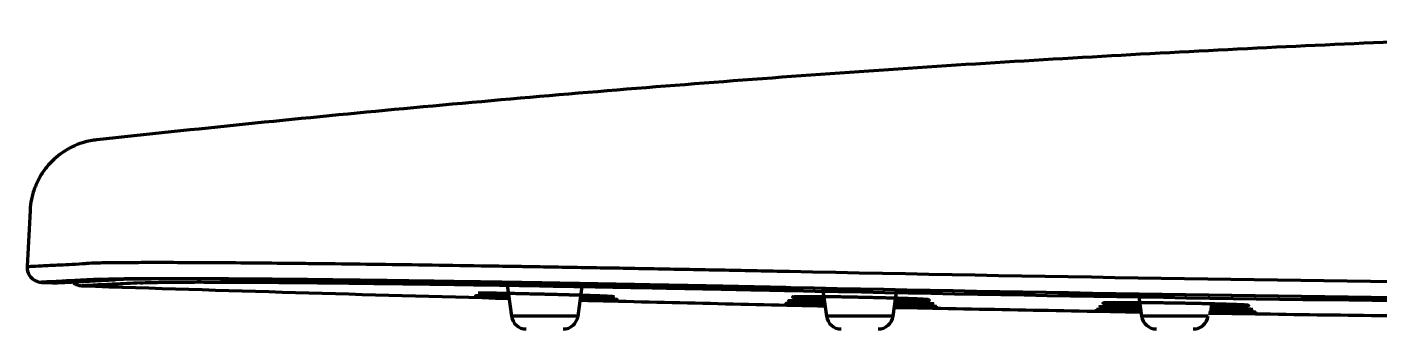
# Model space of a CAD drawing. Extents: x 1919 to 2339, y -1533 to -939.
# Drawn here: x 2068.18 to 2086.21, y -1192.62 to -1188.59 of the extents above; entities that cross this region are included whole.
import ezdxf

# ---------------------------------------------------------------- set-up
doc = ezdxf.new("R2010")
doc.units = 0
doc.header["$LTSCALE"] = 7
doc.header["$MEASUREMENT"] = 0
doc.linetypes.add('CENTER', pattern=[2, 1.25, -0.25, 0.25, -0.25])
doc.layers.add('1', color=1, linetype='CENTER')

msp = doc.modelspace()

# ---------------------------------------------------------------- linework, layer by layer
at = {"layer": '1', "color": 7, "linetype": 'Continuous', "lineweight": 70}
for p, q in [((2068.22, -1191.036), (2068.181, -1191.784)), ((2074.574, -1191.997), (2074.637, -1192.445)), ((2075.525, -1192.445), (2075.586, -1192.014)), ((2076.011, -1192.19), (2076.012, -1192.189)), ((2078.785, -1192.075), (2078.837, -1192.445)), ((2079.725, -1192.445), (2079.774, -1192.093)), ((2082.996, -1192.152), (2083.037, -1192.445)), ((2080.212, -1192.23), (2080.212, -1192.229)), ((2080.303, -1192.32), (2080.303, -1192.32)), ((2075.525, -1192.445), (2074.637, -1192.445)), ((2079.725, -1192.445), (2078.837, -1192.445)), ((2083.925, -1192.445), (2083.037, -1192.445))]:
    msp.add_line(p, q, dxfattribs=at)
for centre, radius, start, end in [((2068.381, -1191.795), 0.2, 177.029, 272.9381), ((2098.181, -291.607), 900.882, 268.103977, 268.116578), ((2068.921, -1191.842), 0.2, 227.9672, 272.938), ((2098.181, -291.636), 900.882, 268.138428, 268.500375), ((2098.181, -291.636), 900.882, 268.560877, 268.768447), ((2098.181, -291.636), 900.882, 268.827207, 269.036311), ((2098.181, -291.636), 900.882, 269.093666, 269.303993), ((2074.835, -1192.418), 0.2, 187.9696, 270), ((2075.327, -1192.418), 0.2, 270, 352.0304), ((2079.035, -1192.418), 0.2, 187.9696, 270), ((2079.527, -1192.418), 0.2, 270, 352.0304), ((2083.235, -1192.418), 0.2, 187.9696, 270), ((2083.727, -1192.418), 0.2, 270, 352.0304)]:
    msp.add_arc(centre, radius, start, end, dxfattribs=at)
msp.add_ellipse((2078.382, -1191.905), major_axis=(0.004, 0.2), ratio=0.053095, start_param=2.55224, end_param=3.120746, dxfattribs=at)
for points, knots in [([(2093.634, -1188.59), (2092.298, -1188.608), (2089.58, -1188.666), (2085.482, -1188.819), (2081.342, -1189.04), (2077.206, -1189.328), (2073.128, -1189.676), (2070.431, -1189.951), (2069.11, -1190.096)], [0, 0, 0, 0, 0.163136, 0.331794, 0.500468, 0.669159, 0.837869, 1, 1, 1, 1]), ([(2069.11, -1190.095), (2069.082, -1190.098), (2069.019, -1190.107), (2068.907, -1190.135), (2068.78, -1190.186), (2068.651, -1190.261), (2068.536, -1190.353), (2068.434, -1190.462), (2068.347, -1190.59), (2068.28, -1190.734), (2068.236, -1190.884), (2068.223, -1190.986), (2068.221, -1191.036)], [0, 0, 0, 0, 0.060535, 0.13679, 0.24372, 0.352326, 0.451362, 0.558047, 0.668265, 0.780562, 0.894025, 1, 1, 1, 1]), ([(2068.181, -1191.784), (2068.181, -1191.784), (2068.214, -1191.783), (2068.362, -1191.775), (2068.608, -1191.763), (2068.837, -1191.751), (2068.969, -1191.744)], [0, 0, 0, 0, 0.249743, 0.499829, 0.749914, 1, 1, 1, 1]), ([(2078.343, -1191.853), (2078.054, -1191.847), (2077.768, -1191.841), (2077.202, -1191.83), (2076.922, -1191.825), (2076.367, -1191.814), (2076.092, -1191.809), (2075.549, -1191.8), (2075.28, -1191.795), (2074.981, -1191.79), (2074.931, -1191.789), (2074.881, -1191.788), (2074.848, -1191.788), (2074.831, -1191.788), (2074.749, -1191.786), (2074.683, -1191.785), (2074.487, -1191.782), (2074.359, -1191.78), (2073.978, -1191.774), (2073.731, -1191.77), (2073.25, -1191.763), (2073.016, -1191.76), (2072.562, -1191.754), (2072.342, -1191.751), (2072.102, -1191.749), (2072.075, -1191.748), (2072.035, -1191.748), (2072.022, -1191.748), (2071.996, -1191.748), (2071.93, -1191.747), (2071.866, -1191.746), (2071.713, -1191.744), (2071.613, -1191.743), (2071.322, -1191.741), (2071.137, -1191.739), (2070.788, -1191.736), (2070.623, -1191.735), (2070.312, -1191.734), (2070.167, -1191.733), (2070.014, -1191.733), (2069.998, -1191.733), (2069.964, -1191.733), (2069.915, -1191.733), (2069.868, -1191.733), (2069.775, -1191.733), (2069.716, -1191.733), (2069.548, -1191.734), (2069.348, -1191.735), (2069.194, -1191.737), (2069.064, -1191.74), (2069.01, -1191.742), (2068.969, -1191.744)], [0, 0, 0, 0, 0.0625, 0.0625, 0.125, 0.125, 0.1875, 0.1875, 0.25, 0.25, 0.257812, 0.261719, 0.261719, 0.265625, 0.265625, 0.28125, 0.28125, 0.3125, 0.3125, 0.375, 0.375, 0.4375, 0.4375, 0.5, 0.5, 0.507812, 0.507812, 0.511719, 0.511719, 0.515625, 0.53125, 0.53125, 0.5625, 0.5625, 0.625, 0.625, 0.6875, 0.6875, 0.75, 0.75, 0.757812, 0.757812, 0.765625, 0.78125, 0.78125, 0.8125, 0.8125, 0.875, 0.9375, 0.9375, 1, 1, 1, 1]), ([(2118.018, -1191.853), (2117.192, -1191.87), (2116.366, -1191.886), (2114.714, -1191.916), (2112.235, -1191.958), (2109.756, -1191.991), (2104.796, -1192.042), (2101.489, -1192.06), (2094.871, -1192.06), (2088.256, -1192.025), (2081.647, -1191.922), (2078.343, -1191.853)], [0, 0, 0, 0, 0.0625, 0.0625, 0.125, 0.25, 0.25, 0.5, 0.5, 0.75, 1, 1, 1, 1]), ([(2069.16, -1191.955), (2069.029, -1191.961), (2068.8, -1191.973), (2068.554, -1191.986), (2068.407, -1191.993), (2068.374, -1191.995), (2068.374, -1191.995)], [0, 0, 0, 0, 0.250068, 0.500137, 0.750205, 1, 1, 1, 1]), ([(2068.572, -1192.001), (2068.572, -1192.001), (2068.605, -1192), (2068.752, -1191.992), (2068.997, -1191.98), (2069.225, -1191.968), (2069.356, -1191.961)], [0, 0, 0, 0, 0.249872, 0.499915, 0.749957, 1, 1, 1, 1]), ([(2069.694, -1192.002), (2069.563, -1192.009), (2069.449, -1192.015), (2069.254, -1192.025), (2069.092, -1192.033), (2068.946, -1192.041), (2068.914, -1192.042), (2068.914, -1192.042), (2068.914, -1192.042)], [0, 0, 0, 0, 0.249961, 0.249961, 0.499922, 0.749883, 0.999844, 1, 1, 1, 1]), ([(2069.16, -1191.955), (2069.2, -1191.952), (2069.253, -1191.951), (2069.381, -1191.948), (2069.532, -1191.945), (2069.728, -1191.944), (2069.893, -1191.943), (2069.95, -1191.943), (2070.041, -1191.943), (2070.088, -1191.943), (2070.136, -1191.943), (2070.169, -1191.943), (2070.185, -1191.943), (2070.334, -1191.943), (2070.477, -1191.944), (2070.781, -1191.946), (2070.943, -1191.947), (2071.286, -1191.949), (2071.466, -1191.951), (2071.752, -1191.954), (2071.85, -1191.955), (2072, -1191.956), (2072.063, -1191.957), (2072.127, -1191.958), (2072.153, -1191.958), (2072.166, -1191.958), (2072.205, -1191.959), (2072.231, -1191.959), (2072.466, -1191.962), (2072.682, -1191.965), (2073.127, -1191.971), (2073.356, -1191.974), (2073.828, -1191.981), (2074.07, -1191.984), (2074.444, -1191.99), (2074.57, -1191.992), (2074.761, -1191.996), (2074.826, -1191.997), (2074.907, -1191.998), (2074.923, -1191.998), (2074.955, -1191.999), (2075.004, -1192), (2075.053, -1192), (2075.346, -1192.005), (2075.61, -1192.01), (2076.143, -1192.02), (2076.412, -1192.025), (2076.956, -1192.035), (2077.231, -1192.04), (2077.786, -1192.051), (2078.066, -1192.057), (2078.349, -1192.063)], [0, 0, 0, 0, 0.0625, 0.0625, 0.125, 0.1875, 0.1875, 0.21875, 0.21875, 0.234375, 0.242187, 0.242187, 0.25, 0.25, 0.3125, 0.3125, 0.375, 0.375, 0.4375, 0.4375, 0.46875, 0.46875, 0.484375, 0.488281, 0.488281, 0.492187, 0.492187, 0.5, 0.5, 0.5625, 0.5625, 0.625, 0.625, 0.6875, 0.6875, 0.71875, 0.71875, 0.734375, 0.734375, 0.738281, 0.738281, 0.742187, 0.75, 0.75, 0.8125, 0.8125, 0.875, 0.875, 0.9375, 0.9375, 1, 1, 1, 1]), ([(2078.362, -1192.068), (2078.084, -1192.062), (2077.809, -1192.056), (2077.265, -1192.045), (2076.725, -1192.035), (2076.196, -1192.025), (2075.804, -1192.018), (2075.673, -1192.016), (2075.479, -1192.012), (2075.382, -1192.01), (2075.285, -1192.009), (2075.221, -1192.008), (2075.189, -1192.007), (2074.901, -1192.002), (2074.651, -1191.998), (2074.164, -1191.99), (2073.927, -1191.987), (2073.465, -1191.98), (2073.24, -1191.977), (2072.913, -1191.972), (2072.805, -1191.971), (2072.646, -1191.969), (2072.58, -1191.968), (2072.515, -1191.967), (2072.489, -1191.967), (2072.476, -1191.967), (2072.437, -1191.966), (2072.412, -1191.966), (2072.181, -1191.963), (2071.986, -1191.961), (2071.614, -1191.958), (2071.437, -1191.956), (2071.101, -1191.953), (2070.942, -1191.952), (2070.718, -1191.951), (2070.646, -1191.951), (2070.541, -1191.95), (2070.507, -1191.95), (2070.464, -1191.95), (2070.456, -1191.95), (2070.439, -1191.95), (2070.414, -1191.95), (2070.39, -1191.95), (2070.244, -1191.95), (2070.126, -1191.95), (2069.912, -1191.951), (2069.816, -1191.951), (2069.646, -1191.953), (2069.572, -1191.954), (2069.447, -1191.957), (2069.396, -1191.959), (2069.356, -1191.961)], [0, 0, 0, 0, 0.0625, 0.0625, 0.125, 0.1875, 0.1875, 0.21875, 0.21875, 0.234375, 0.242188, 0.242188, 0.25, 0.25, 0.3125, 0.3125, 0.375, 0.375, 0.4375, 0.4375, 0.46875, 0.46875, 0.484375, 0.488281, 0.488281, 0.492188, 0.492188, 0.5, 0.5, 0.5625, 0.5625, 0.625, 0.625, 0.6875, 0.6875, 0.71875, 0.71875, 0.734375, 0.734375, 0.738281, 0.738281, 0.742187, 0.75, 0.75, 0.8125, 0.8125, 0.875, 0.875, 0.9375, 0.9375, 1, 1, 1, 1]), ([(2069.694, -1192.002), (2069.733, -1192), (2069.782, -1191.999), (2069.903, -1191.996), (2069.974, -1191.995), (2070.138, -1191.993), (2070.23, -1191.992), (2070.437, -1191.991), (2070.55, -1191.991), (2070.691, -1191.992), (2070.715, -1191.992), (2070.739, -1191.992), (2070.755, -1191.992), (2070.763, -1191.992), (2070.804, -1191.992), (2070.837, -1191.992), (2070.938, -1191.992), (2071.008, -1191.993), (2071.224, -1191.994), (2071.377, -1191.995), (2071.701, -1191.997), (2071.871, -1191.999), (2072.23, -1192.002), (2072.418, -1192.004), (2072.64, -1192.007), (2072.665, -1192.007), (2072.703, -1192.008), (2072.715, -1192.008), (2072.74, -1192.008), (2072.803, -1192.009), (2072.867, -1192.01), (2073.02, -1192.012), (2073.124, -1192.013), (2073.44, -1192.017), (2073.656, -1192.02), (2074.102, -1192.027), (2074.33, -1192.03), (2074.8, -1192.038), (2075.04, -1192.042), (2075.318, -1192.047), (2075.349, -1192.047), (2075.411, -1192.048), (2075.504, -1192.05), (2075.598, -1192.051), (2075.785, -1192.055), (2075.911, -1192.057), (2076.29, -1192.064), (2076.8, -1192.073), (2077.32, -1192.083), (2077.845, -1192.094), (2078.11, -1192.099), (2078.377, -1192.105)], [0, 0, 0, 0, 0.0625, 0.0625, 0.125, 0.125, 0.1875, 0.1875, 0.25, 0.25, 0.257812, 0.261719, 0.261719, 0.265625, 0.265625, 0.28125, 0.28125, 0.3125, 0.3125, 0.375, 0.375, 0.4375, 0.4375, 0.5, 0.5, 0.507812, 0.507812, 0.511719, 0.511719, 0.515625, 0.53125, 0.53125, 0.5625, 0.5625, 0.625, 0.625, 0.6875, 0.6875, 0.75, 0.75, 0.757812, 0.757812, 0.765625, 0.78125, 0.78125, 0.8125, 0.8125, 0.875, 0.9375, 0.9375, 1, 1, 1, 1]), ([(2074.165, -1192.195), (2074.157, -1192.195), (2074.152, -1192.195), (2074.144, -1192.195), (2074.14, -1192.195), (2074.14, -1192.195), (2074.14, -1192.195)], [0, 0, 0, 0, 0.409506, 0.409506, 0.819012, 1, 1, 1, 1]), ([(2074.16, -1192.177), (2074.159, -1192.177), (2074.159, -1192.177), (2074.158, -1192.177), (2074.157, -1192.177), (2074.157, -1192.177), (2074.157, -1192.178), (2074.158, -1192.178)], [0, 0, 0, 0, 0.217549, 0.217549, 0.705345, 0.705345, 1, 1, 1, 1]), ([(2074.158, -1192.178), (2074.158, -1192.178), (2074.162, -1192.178), (2074.169, -1192.179), (2074.178, -1192.179), (2074.182, -1192.179), (2074.187, -1192.18), (2074.189, -1192.18), (2074.193, -1192.18), (2074.196, -1192.18), (2074.207, -1192.181), (2074.217, -1192.181), (2074.241, -1192.182), (2074.254, -1192.183), (2074.283, -1192.184), (2074.299, -1192.184), (2074.32, -1192.185), (2074.325, -1192.185), (2074.334, -1192.186), (2074.347, -1192.186), (2074.362, -1192.187), (2074.391, -1192.188), (2074.432, -1192.189), (2074.478, -1192.19), (2074.514, -1192.191), (2074.526, -1192.192), (2074.545, -1192.192), (2074.551, -1192.193), (2074.564, -1192.193), (2074.57, -1192.193), (2074.584, -1192.194), (2074.59, -1192.194), (2074.597, -1192.194)], [0, 0, 0, 0, 0.070064, 0.170445, 0.170445, 0.220636, 0.220636, 0.245732, 0.245732, 0.270827, 0.270827, 0.371209, 0.371209, 0.471591, 0.471591, 0.571972, 0.571972, 0.597068, 0.597068, 0.622163, 0.672354, 0.672354, 0.772736, 0.873117, 0.873117, 0.923308, 0.923308, 0.948404, 0.948404, 0.973499, 0.973499, 1, 1, 1, 1]), ([(2074.23, -1192.177), (2074.218, -1192.177), (2074.207, -1192.177), (2074.189, -1192.177), (2074.176, -1192.177), (2074.167, -1192.177), (2074.164, -1192.177)], [0, 0, 0, 0, 0.353357, 0.353357, 0.706714, 1, 1, 1, 1]), ([(2074.597, -1192.205), (2074.596, -1192.205), (2074.594, -1192.204), (2074.579, -1192.204), (2074.566, -1192.204), (2074.54, -1192.203), (2074.527, -1192.203), (2074.489, -1192.202), (2074.465, -1192.201), (2074.42, -1192.2), (2074.376, -1192.199), (2074.337, -1192.198), (2074.314, -1192.198), (2074.31, -1192.198), (2074.301, -1192.198), (2074.296, -1192.198), (2074.284, -1192.197), (2074.275, -1192.197), (2074.252, -1192.197), (2074.223, -1192.196), (2074.2, -1192.195), (2074.18, -1192.195), (2074.172, -1192.195), (2074.165, -1192.195)], [0, 0, 0, 0, 0.00769, 0.00769, 0.06971, 0.06971, 0.131729, 0.131729, 0.255768, 0.255768, 0.379806, 0.503845, 0.503845, 0.534855, 0.534855, 0.565864, 0.565864, 0.627884, 0.627884, 0.751923, 0.875961, 0.875961, 1, 1, 1, 1]), ([(2074.325, -1192.141), (2074.31, -1192.141), (2074.295, -1192.141), (2074.27, -1192.141), (2074.246, -1192.141), (2074.229, -1192.141), (2074.217, -1192.141), (2074.214, -1192.141), (2074.208, -1192.141), (2074.205, -1192.141), (2074.2, -1192.142), (2074.198, -1192.142), (2074.196, -1192.142)], [0, 0, 0, 0, 0.218007, 0.218007, 0.436015, 0.654022, 0.654022, 0.763026, 0.763026, 0.872029, 0.872029, 1, 1, 1, 1]), ([(2074.197, -1192.144), (2074.198, -1192.144), (2074.198, -1192.144), (2074.199, -1192.144), (2074.2, -1192.144), (2074.205, -1192.145), (2074.211, -1192.145), (2074.224, -1192.146), (2074.233, -1192.147), (2074.252, -1192.148), (2074.264, -1192.149), (2074.279, -1192.149), (2074.283, -1192.15), (2074.289, -1192.15), (2074.299, -1192.15), (2074.31, -1192.151), (2074.333, -1192.152), (2074.365, -1192.153), (2074.403, -1192.155), (2074.432, -1192.156), (2074.443, -1192.156), (2074.458, -1192.157), (2074.464, -1192.157), (2074.474, -1192.157), (2074.48, -1192.158), (2074.507, -1192.159), (2074.542, -1192.16), (2074.578, -1192.161), (2074.59, -1192.161)], [0, 0, 0, 0, 0.005116, 0.005116, 0.033534, 0.033534, 0.147209, 0.147209, 0.260885, 0.260885, 0.37456, 0.37456, 0.402978, 0.402978, 0.431397, 0.488235, 0.488235, 0.60191, 0.715585, 0.715585, 0.772423, 0.772423, 0.800841, 0.800841, 0.82926, 0.82926, 0.942935, 1, 1, 1, 1]), ([(2074.595, -1192.183), (2074.589, -1192.183), (2074.584, -1192.183), (2074.552, -1192.182), (2074.503, -1192.181), (2074.457, -1192.18), (2074.43, -1192.18), (2074.424, -1192.18), (2074.413, -1192.18), (2074.408, -1192.18), (2074.392, -1192.179), (2074.382, -1192.179), (2074.353, -1192.179), (2074.316, -1192.178), (2074.284, -1192.178), (2074.255, -1192.177), (2074.242, -1192.177), (2074.23, -1192.177)], [0, 0, 0, 0, 0.03537, 0.03537, 0.196141, 0.356913, 0.356913, 0.397106, 0.397106, 0.437299, 0.437299, 0.517685, 0.517685, 0.678457, 0.839228, 0.839228, 1, 1, 1, 1]), ([(2076.012, -1192.189), (2076.011, -1192.189), (2076.01, -1192.189), (2076.007, -1192.188), (2076.001, -1192.188), (2075.998, -1192.187), (2075.993, -1192.187), (2075.99, -1192.187), (2075.979, -1192.186), (2075.971, -1192.185), (2075.951, -1192.184), (2075.94, -1192.184), (2075.915, -1192.182), (2075.901, -1192.182), (2075.882, -1192.181), (2075.878, -1192.181), (2075.87, -1192.18), (2075.858, -1192.18), (2075.845, -1192.179), (2075.819, -1192.178), (2075.782, -1192.177), (2075.74, -1192.175), (2075.707, -1192.174), (2075.696, -1192.174), (2075.679, -1192.173), (2075.673, -1192.173), (2075.661, -1192.173), (2075.655, -1192.172), (2075.625, -1192.171), (2075.576, -1192.17), (2075.524, -1192.168), (2075.471, -1192.166), (2075.443, -1192.166), (2075.408, -1192.165), (2075.401, -1192.164), (2075.387, -1192.164), (2075.365, -1192.163), (2075.344, -1192.163), (2075.301, -1192.161), (2075.243, -1192.16), (2075.184, -1192.158), (2075.139, -1192.157), (2075.124, -1192.157), (2075.102, -1192.156), (2075.094, -1192.156), (2075.079, -1192.156), (2075.072, -1192.155), (2075.034, -1192.154), (2074.975, -1192.153), (2074.917, -1192.152), (2074.874, -1192.151), (2074.859, -1192.15), (2074.838, -1192.15), (2074.831, -1192.15), (2074.816, -1192.149), (2074.809, -1192.149), (2074.774, -1192.148), (2074.746, -1192.148), (2074.692, -1192.147), (2074.64, -1192.146), (2074.59, -1192.145), (2074.56, -1192.144), (2074.554, -1192.144), (2074.542, -1192.144), (2074.536, -1192.144), (2074.519, -1192.143), (2074.507, -1192.143), (2074.474, -1192.143), (2074.432, -1192.142), (2074.394, -1192.142), (2074.358, -1192.141), (2074.341, -1192.141), (2074.325, -1192.141)], [0, 0, 0, 0, 0.006952, 0.045146, 0.045146, 0.064243, 0.064243, 0.083341, 0.083341, 0.121535, 0.121535, 0.159729, 0.159729, 0.197923, 0.197923, 0.207471, 0.207471, 0.21702, 0.236117, 0.236117, 0.274311, 0.312505, 0.312505, 0.331602, 0.331602, 0.341151, 0.341151, 0.3507, 0.3507, 0.388894, 0.427088, 0.427088, 0.465282, 0.465282, 0.474831, 0.474831, 0.484379, 0.503476, 0.503476, 0.54167, 0.579864, 0.579864, 0.598961, 0.598961, 0.60851, 0.60851, 0.618059, 0.618059, 0.656253, 0.694447, 0.694447, 0.713544, 0.713544, 0.723092, 0.723092, 0.732641, 0.732641, 0.770835, 0.770835, 0.809029, 0.847223, 0.847223, 0.856772, 0.856772, 0.86632, 0.86632, 0.885418, 0.885418, 0.923612, 0.961806, 0.961806, 1, 1, 1, 1]), ([(2076.048, -1192.226), (2076.048, -1192.226), (2076.048, -1192.226), (2076.048, -1192.226), (2076.047, -1192.226), (2076.046, -1192.225), (2076.045, -1192.225), (2076.041, -1192.225), (2076.032, -1192.224), (2076.017, -1192.223), (2076.003, -1192.223), (2075.998, -1192.223), (2075.99, -1192.222), (2075.988, -1192.222), (2075.982, -1192.222), (2075.979, -1192.222), (2075.964, -1192.221), (2075.951, -1192.221), (2075.922, -1192.219), (2075.906, -1192.219), (2075.872, -1192.218), (2075.854, -1192.217), (2075.829, -1192.216), (2075.824, -1192.216), (2075.814, -1192.216), (2075.798, -1192.215), (2075.782, -1192.215), (2075.749, -1192.214), (2075.704, -1192.212), (2075.654, -1192.211), (2075.616, -1192.209), (2075.603, -1192.209), (2075.583, -1192.209), (2075.576, -1192.208), (2075.566, -1192.208), (2075.563, -1192.208), (2075.56, -1192.208)], [0, 0, 0, 0, 0.009519, 0.009519, 0.032853, 0.032853, 0.079521, 0.079521, 0.172857, 0.266193, 0.266193, 0.312861, 0.312861, 0.336195, 0.336195, 0.359529, 0.359529, 0.452865, 0.452865, 0.546201, 0.546201, 0.639537, 0.639537, 0.662871, 0.662871, 0.686205, 0.732873, 0.732873, 0.826209, 0.919544, 0.919544, 0.966212, 0.966212, 0.989546, 0.989546, 1, 1, 1, 1]), ([(2075.563, -1192.219), (2075.585, -1192.219), (2075.632, -1192.22), (2075.677, -1192.221), (2075.707, -1192.222), (2075.713, -1192.222), (2075.725, -1192.222), (2075.731, -1192.222), (2075.748, -1192.223), (2075.759, -1192.223), (2075.792, -1192.224), (2075.834, -1192.224), (2075.871, -1192.225), (2075.892, -1192.225), (2075.897, -1192.225), (2075.905, -1192.226), (2075.909, -1192.226), (2075.921, -1192.226), (2075.929, -1192.226), (2075.951, -1192.226), (2075.964, -1192.226), (2075.982, -1192.226), (2075.99, -1192.227), (2075.998, -1192.227), (2076.003, -1192.227), (2076.005, -1192.227), (2076.013, -1192.227), (2076.017, -1192.227), (2076.022, -1192.227)], [0, 0, 0, 0, 0.095812, 0.215129, 0.215129, 0.244959, 0.244959, 0.274788, 0.274788, 0.334447, 0.334447, 0.453764, 0.573082, 0.573082, 0.602911, 0.602911, 0.632741, 0.632741, 0.692399, 0.692399, 0.811717, 0.811717, 0.871376, 0.901205, 0.901205, 0.931034, 0.931034, 1, 1, 1, 1]), ([(2075.564, -1192.187), (2075.57, -1192.187), (2075.576, -1192.187), (2075.588, -1192.187), (2075.594, -1192.187), (2075.613, -1192.188), (2075.626, -1192.188), (2075.662, -1192.188), (2075.708, -1192.189), (2075.751, -1192.19), (2075.776, -1192.19), (2075.781, -1192.19), (2075.791, -1192.19), (2075.796, -1192.19), (2075.81, -1192.191), (2075.819, -1192.191), (2075.846, -1192.191), (2075.863, -1192.191), (2075.886, -1192.191), (2075.898, -1192.191), (2075.908, -1192.192), (2075.915, -1192.192), (2075.918, -1192.192), (2075.935, -1192.192), (2075.946, -1192.192), (2075.967, -1192.191), (2075.984, -1192.191), (2075.996, -1192.191), (2076.002, -1192.191), (2076.003, -1192.191), (2076.004, -1192.191), (2076.005, -1192.191), (2076.005, -1192.191)], [0, 0, 0, 0, 0.025121, 0.025121, 0.051959, 0.051959, 0.105636, 0.105636, 0.21299, 0.320343, 0.320343, 0.347182, 0.347182, 0.37402, 0.37402, 0.427697, 0.427697, 0.535051, 0.535051, 0.588728, 0.615566, 0.615566, 0.642405, 0.642405, 0.749758, 0.749758, 0.857112, 0.964466, 0.964466, 0.991304, 0.991304, 1, 1, 1, 1]), ([(2078.349, -1192.063), (2081.652, -1192.132), (2088.26, -1192.236), (2094.873, -1192.27), (2101.488, -1192.27), (2108.102, -1192.236), (2114.709, -1192.132), (2118.012, -1192.063)], [0, 0, 0, 0, 0.25, 0.5, 0.5, 0.75, 1, 1, 1, 1]), ([(2117.999, -1192.068), (2117.587, -1192.076), (2117.174, -1192.085), (2116.349, -1192.101), (2115.111, -1192.124), (2112.222, -1192.173), (2109.745, -1192.205), (2104.79, -1192.257), (2101.485, -1192.274), (2094.874, -1192.274), (2088.265, -1192.24), (2081.662, -1192.137), (2078.362, -1192.068)], [0, 0, 0, 0, 0.03125, 0.03125, 0.0625, 0.125, 0.25, 0.25, 0.5, 0.5, 0.75, 1, 1, 1, 1]), ([(2078.39, -1192.19), (2078.39, -1192.19), (2078.39, -1192.19), (2078.389, -1192.19), (2078.388, -1192.19), (2078.385, -1192.191), (2078.383, -1192.191), (2078.384, -1192.192), (2078.385, -1192.192), (2078.387, -1192.193)], [0, 0, 0, 0, 0.016815, 0.016815, 0.140455, 0.140455, 0.635011, 0.635011, 1, 1, 1, 1]), ([(2078.387, -1192.193), (2078.387, -1192.193), (2078.388, -1192.193), (2078.392, -1192.194), (2078.397, -1192.194), (2078.404, -1192.195), (2078.406, -1192.195), (2078.409, -1192.195), (2078.415, -1192.196), (2078.421, -1192.196), (2078.434, -1192.197), (2078.455, -1192.199), (2078.481, -1192.2), (2078.502, -1192.201), (2078.51, -1192.201), (2078.521, -1192.202), (2078.525, -1192.202), (2078.534, -1192.202), (2078.554, -1192.203), (2078.595, -1192.205), (2078.635, -1192.207), (2078.678, -1192.208), (2078.7, -1192.209), (2078.729, -1192.21), (2078.735, -1192.21), (2078.747, -1192.211), (2078.765, -1192.211), (2078.784, -1192.212), (2078.797, -1192.212), (2078.798, -1192.212), (2078.798, -1192.212)], [0, 0, 0, 0, 0.028198, 0.028198, 0.135829, 0.135829, 0.162737, 0.162737, 0.189645, 0.24346, 0.24346, 0.351092, 0.458723, 0.458723, 0.512538, 0.512538, 0.539446, 0.539446, 0.566354, 0.673985, 0.781616, 0.781616, 0.889247, 0.889247, 0.916155, 0.916155, 0.943063, 0.996879, 0.996879, 1, 1, 1, 1]), ([(2078.646, -1192.187), (2078.625, -1192.187), (2078.605, -1192.187), (2078.568, -1192.187), (2078.533, -1192.187), (2078.502, -1192.187), (2078.485, -1192.187), (2078.481, -1192.187), (2078.475, -1192.187), (2078.471, -1192.187), (2078.462, -1192.187), (2078.456, -1192.188), (2078.439, -1192.188), (2078.42, -1192.188), (2078.406, -1192.189), (2078.4, -1192.189)], [0, 0, 0, 0, 0.167616, 0.167616, 0.335233, 0.502849, 0.502849, 0.544753, 0.544753, 0.586657, 0.586657, 0.670465, 0.670465, 0.838082, 1, 1, 1, 1]), ([(2080.212, -1192.229), (2080.211, -1192.229), (2080.209, -1192.229), (2080.204, -1192.228), (2080.199, -1192.227), (2080.187, -1192.226), (2080.18, -1192.225), (2080.169, -1192.225), (2080.166, -1192.224), (2080.161, -1192.224), (2080.154, -1192.224), (2080.145, -1192.223), (2080.128, -1192.222), (2080.102, -1192.221), (2080.071, -1192.219), (2080.046, -1192.218), (2080.037, -1192.218), (2080.023, -1192.217), (2080.019, -1192.217), (2080.009, -1192.217), (2079.985, -1192.216), (2079.94, -1192.214), (2079.895, -1192.212), (2079.849, -1192.211), (2079.825, -1192.21), (2079.793, -1192.209), (2079.787, -1192.209), (2079.774, -1192.209), (2079.755, -1192.208), (2079.735, -1192.207), (2079.695, -1192.206), (2079.641, -1192.205), (2079.585, -1192.203), (2079.542, -1192.202), (2079.527, -1192.202), (2079.505, -1192.201), (2079.498, -1192.201), (2079.483, -1192.201), (2079.476, -1192.201), (2079.439, -1192.2), (2079.38, -1192.198), (2079.321, -1192.197), (2079.276, -1192.196), (2079.261, -1192.196), (2079.231, -1192.195), (2079.216, -1192.195), (2079.171, -1192.194), (2079.141, -1192.193), (2079.083, -1192.192), (2079.025, -1192.191), (2078.969, -1192.191), (2078.934, -1192.19), (2078.928, -1192.19), (2078.914, -1192.19), (2078.907, -1192.19), (2078.887, -1192.189), (2078.873, -1192.189), (2078.834, -1192.189), (2078.783, -1192.188), (2078.735, -1192.188), (2078.69, -1192.187), (2078.668, -1192.187), (2078.646, -1192.187)], [0, 0, 0, 0, 0.028307, 0.028307, 0.070554, 0.070554, 0.112802, 0.112802, 0.123364, 0.123364, 0.133926, 0.155049, 0.155049, 0.197297, 0.239544, 0.239544, 0.260668, 0.260668, 0.27123, 0.27123, 0.281792, 0.32404, 0.366287, 0.366287, 0.408535, 0.408535, 0.419096, 0.419096, 0.429658, 0.450782, 0.450782, 0.49303, 0.535277, 0.535277, 0.556401, 0.556401, 0.566963, 0.566963, 0.577525, 0.577525, 0.619772, 0.66202, 0.66202, 0.683144, 0.683144, 0.704267, 0.704267, 0.746515, 0.746515, 0.788762, 0.83101, 0.83101, 0.841572, 0.841572, 0.852134, 0.852134, 0.873257, 0.873257, 0.915505, 0.957752, 0.957752, 1, 1, 1, 1]), ([(2076.066, -1192.244), (2076.066, -1192.244), (2076.064, -1192.244), (2076.058, -1192.244), (2076.052, -1192.243), (2076.05, -1192.243), (2076.047, -1192.243), (2076.046, -1192.243), (2076.04, -1192.243), (2076.037, -1192.243), (2076.024, -1192.242), (2076.005, -1192.242), (2075.98, -1192.241), (2075.959, -1192.24), (2075.951, -1192.24), (2075.94, -1192.24), (2075.936, -1192.24), (2075.927, -1192.239), (2075.923, -1192.239), (2075.902, -1192.239), (2075.866, -1192.238), (2075.805, -1192.236), (2075.76, -1192.235), (2075.73, -1192.234), (2075.724, -1192.234), (2075.711, -1192.233), (2075.693, -1192.233), (2075.674, -1192.232), (2075.635, -1192.231), (2075.603, -1192.23), (2075.569, -1192.229), (2075.562, -1192.229)], [0, 0, 0, 0, 0.059921, 0.151698, 0.151698, 0.174643, 0.174643, 0.197587, 0.197587, 0.243476, 0.243476, 0.335254, 0.427031, 0.427031, 0.47292, 0.47292, 0.495865, 0.495865, 0.518809, 0.518809, 0.610587, 0.702365, 0.794142, 0.794142, 0.817087, 0.817087, 0.840031, 0.88592, 0.88592, 0.977698, 1, 1, 1, 1]), ([(2078.811, -1192.305), (2078.799, -1192.305), (2078.788, -1192.304), (2078.762, -1192.304), (2078.748, -1192.304), (2078.727, -1192.303), (2078.72, -1192.303), (2078.707, -1192.303), (2078.7, -1192.303), (2078.666, -1192.302), (2078.64, -1192.301), (2078.591, -1192.301), (2078.544, -1192.3), (2078.501, -1192.299), (2078.476, -1192.298), (2078.471, -1192.298), (2078.462, -1192.298), (2078.457, -1192.298), (2078.443, -1192.298), (2078.434, -1192.298), (2078.408, -1192.297), (2078.377, -1192.297), (2078.351, -1192.296), (2078.334, -1192.296), (2078.329, -1192.296), (2078.321, -1192.296), (2078.319, -1192.296), (2078.315, -1192.296), (2078.312, -1192.296), (2078.302, -1192.296), (2078.296, -1192.296), (2078.286, -1192.296), (2078.282, -1192.296), (2078.28, -1192.296), (2078.28, -1192.296), (2078.279, -1192.296)], [0, 0, 0, 0, 0.036183, 0.036183, 0.082335, 0.082335, 0.10541, 0.10541, 0.128486, 0.128486, 0.22079, 0.22079, 0.313093, 0.405396, 0.405396, 0.428472, 0.428472, 0.451548, 0.451548, 0.4977, 0.4977, 0.590003, 0.682306, 0.682306, 0.728458, 0.728458, 0.751534, 0.751534, 0.774609, 0.774609, 0.866913, 0.866913, 0.959216, 0.959216, 1, 1, 1, 1]), ([(2078.304, -1192.278), (2078.304, -1192.278), (2078.303, -1192.278), (2078.3, -1192.278), (2078.299, -1192.278), (2078.297, -1192.278), (2078.296, -1192.278), (2078.297, -1192.279)], [0, 0, 0, 0, 0.12025, 0.12025, 0.427002, 0.427002, 1, 1, 1, 1]), ([(2078.297, -1192.279), (2078.298, -1192.279), (2078.299, -1192.279), (2078.302, -1192.279), (2078.309, -1192.28), (2078.312, -1192.28), (2078.318, -1192.28), (2078.322, -1192.28), (2078.333, -1192.281), (2078.343, -1192.281), (2078.364, -1192.282), (2078.377, -1192.283), (2078.404, -1192.284), (2078.42, -1192.284), (2078.441, -1192.285), (2078.445, -1192.285), (2078.454, -1192.285), (2078.467, -1192.286), (2078.481, -1192.286), (2078.51, -1192.287), (2078.551, -1192.288), (2078.597, -1192.289), (2078.634, -1192.29), (2078.646, -1192.291), (2078.665, -1192.291), (2078.672, -1192.291), (2078.685, -1192.292), (2078.691, -1192.292), (2078.724, -1192.293), (2078.761, -1192.294), (2078.799, -1192.295), (2078.809, -1192.295)], [0, 0, 0, 0, 0.006338, 0.102325, 0.102325, 0.150319, 0.150319, 0.198313, 0.198313, 0.2943, 0.2943, 0.390288, 0.390288, 0.486275, 0.486275, 0.510272, 0.510272, 0.534269, 0.582263, 0.582263, 0.67825, 0.774238, 0.774238, 0.822231, 0.822231, 0.846228, 0.846228, 0.870225, 0.870225, 0.966213, 1, 1, 1, 1]), ([(2078.308, -1192.278), (2078.308, -1192.278), (2078.309, -1192.278), (2078.312, -1192.278), (2078.315, -1192.278)], [0, 0, 0, 0, 0.24013, 1, 1, 1, 1]), ([(2078.396, -1192.277), (2078.381, -1192.277), (2078.369, -1192.277), (2078.346, -1192.277), (2078.328, -1192.277), (2078.315, -1192.277), (2078.31, -1192.278)], [0, 0, 0, 0, 0.34188, 0.34188, 0.683761, 1, 1, 1, 1]), ([(2078.336, -1192.243), (2078.334, -1192.243), (2078.333, -1192.243), (2078.332, -1192.243), (2078.331, -1192.244), (2078.332, -1192.244), (2078.332, -1192.244), (2078.332, -1192.244)], [0, 0, 0, 0, 0.427126, 0.427126, 0.818982, 0.818982, 1, 1, 1, 1]), ([(2078.332, -1192.244), (2078.332, -1192.244), (2078.332, -1192.244), (2078.332, -1192.244), (2078.333, -1192.244), (2078.335, -1192.245), (2078.339, -1192.245), (2078.349, -1192.246), (2078.355, -1192.246), (2078.371, -1192.248), (2078.381, -1192.248), (2078.395, -1192.249), (2078.397, -1192.249), (2078.403, -1192.249), (2078.413, -1192.25), (2078.422, -1192.25), (2078.443, -1192.251), (2078.474, -1192.252), (2078.509, -1192.254), (2078.538, -1192.255), (2078.548, -1192.255), (2078.563, -1192.255), (2078.568, -1192.256), (2078.579, -1192.256), (2078.584, -1192.256), (2078.611, -1192.257), (2078.657, -1192.258), (2078.706, -1192.26), (2078.757, -1192.261), (2078.783, -1192.262), (2078.811, -1192.263)], [0, 0, 0, 0, 0.001853, 0.001853, 0.026198, 0.026198, 0.123578, 0.123578, 0.220958, 0.220958, 0.318338, 0.318338, 0.342683, 0.342683, 0.367029, 0.415719, 0.415719, 0.513099, 0.610479, 0.610479, 0.659169, 0.659169, 0.683514, 0.683514, 0.707859, 0.707859, 0.80524, 0.90262, 0.90262, 1, 1, 1, 1]), ([(2078.515, -1192.241), (2078.497, -1192.241), (2078.479, -1192.241), (2078.448, -1192.241), (2078.418, -1192.241), (2078.395, -1192.241), (2078.382, -1192.241), (2078.379, -1192.241), (2078.375, -1192.241), (2078.372, -1192.241), (2078.366, -1192.242), (2078.361, -1192.242), (2078.35, -1192.242), (2078.342, -1192.242), (2078.337, -1192.243), (2078.336, -1192.243)], [0, 0, 0, 0, 0.183318, 0.183318, 0.366637, 0.549955, 0.549955, 0.595784, 0.595784, 0.641614, 0.641614, 0.733273, 0.733273, 0.916591, 1, 1, 1, 1]), ([(2078.809, -1192.283), (2078.803, -1192.283), (2078.796, -1192.283), (2078.761, -1192.282), (2078.706, -1192.282), (2078.655, -1192.281), (2078.625, -1192.28), (2078.619, -1192.28), (2078.607, -1192.28), (2078.601, -1192.28), (2078.583, -1192.28), (2078.571, -1192.279), (2078.538, -1192.279), (2078.496, -1192.278), (2078.46, -1192.278), (2078.426, -1192.278), (2078.41, -1192.278), (2078.396, -1192.277)], [0, 0, 0, 0, 0.038616, 0.038616, 0.198846, 0.359077, 0.359077, 0.399135, 0.399135, 0.439193, 0.439193, 0.519308, 0.519308, 0.679539, 0.839769, 0.839769, 1, 1, 1, 1]), ([(2078.805, -1192.244), (2078.801, -1192.244), (2078.797, -1192.244), (2078.786, -1192.244), (2078.779, -1192.244), (2078.765, -1192.244), (2078.759, -1192.244), (2078.739, -1192.243), (2078.726, -1192.243), (2078.688, -1192.243), (2078.64, -1192.242), (2078.596, -1192.242), (2078.554, -1192.241), (2078.534, -1192.241), (2078.515, -1192.241)], [0, 0, 0, 0, 0.037073, 0.037073, 0.097256, 0.097256, 0.157439, 0.157439, 0.277805, 0.277805, 0.518536, 0.759268, 0.759268, 1, 1, 1, 1]), ([(2080.321, -1192.338), (2080.321, -1192.338), (2080.321, -1192.338), (2080.318, -1192.338), (2080.312, -1192.338), (2080.299, -1192.338), (2080.287, -1192.337), (2080.283, -1192.337), (2080.275, -1192.337), (2080.273, -1192.337), (2080.268, -1192.337), (2080.265, -1192.337), (2080.251, -1192.336), (2080.225, -1192.335), (2080.194, -1192.335), (2080.16, -1192.334), (2080.142, -1192.333), (2080.112, -1192.333), (2080.101, -1192.332), (2080.08, -1192.332), (2080.069, -1192.332), (2080.036, -1192.331), (2079.989, -1192.33), (2079.937, -1192.329), (2079.904, -1192.328), (2079.897, -1192.328), (2079.883, -1192.327), (2079.876, -1192.327), (2079.855, -1192.327), (2079.841, -1192.326), (2079.801, -1192.326), (2079.774, -1192.325), (2079.747, -1192.324)], [0, 0, 0, 0, 0.034599, 0.034599, 0.123103, 0.211607, 0.211607, 0.255859, 0.255859, 0.277985, 0.277985, 0.300111, 0.300111, 0.388615, 0.477119, 0.477119, 0.565622, 0.565622, 0.609874, 0.609874, 0.654126, 0.654126, 0.74263, 0.831134, 0.831134, 0.85326, 0.85326, 0.875386, 0.875386, 0.919638, 0.919638, 1, 1, 1, 1]), ([(2079.748, -1192.283), (2079.754, -1192.283), (2079.759, -1192.283), (2079.779, -1192.283), (2079.792, -1192.283), (2079.833, -1192.284), (2079.885, -1192.285), (2079.934, -1192.285), (2079.963, -1192.286), (2079.968, -1192.286), (2079.98, -1192.286), (2079.986, -1192.286), (2080.002, -1192.286), (2080.013, -1192.286), (2080.045, -1192.286), (2080.065, -1192.287), (2080.093, -1192.287), (2080.106, -1192.287), (2080.119, -1192.287), (2080.127, -1192.287), (2080.131, -1192.287), (2080.151, -1192.287), (2080.166, -1192.287), (2080.192, -1192.287), (2080.216, -1192.287), (2080.233, -1192.286), (2080.242, -1192.286), (2080.244, -1192.286), (2080.247, -1192.286), (2080.247, -1192.286), (2080.248, -1192.286)], [0, 0, 0, 0, 0.021347, 0.021347, 0.076651, 0.076651, 0.187258, 0.297865, 0.297865, 0.325517, 0.325517, 0.353169, 0.353169, 0.408473, 0.408473, 0.51908, 0.51908, 0.574384, 0.602035, 0.602035, 0.629687, 0.629687, 0.740295, 0.740295, 0.850902, 0.961509, 0.961509, 0.989161, 0.989161, 1, 1, 1, 1]), ([(2079.75, -1192.315), (2079.77, -1192.315), (2079.819, -1192.316), (2079.865, -1192.317), (2079.899, -1192.317), (2079.905, -1192.317), (2079.918, -1192.318), (2079.925, -1192.318), (2079.944, -1192.318), (2079.957, -1192.318), (2079.993, -1192.319), (2080.04, -1192.319), (2080.082, -1192.32), (2080.107, -1192.32), (2080.112, -1192.32), (2080.121, -1192.32), (2080.126, -1192.32), (2080.14, -1192.321), (2080.149, -1192.321), (2080.174, -1192.321), (2080.19, -1192.321), (2080.212, -1192.321), (2080.222, -1192.321), (2080.231, -1192.321), (2080.237, -1192.321), (2080.24, -1192.321), (2080.254, -1192.321), (2080.264, -1192.321), (2080.28, -1192.321), (2080.293, -1192.321), (2080.3, -1192.321), (2080.302, -1192.321), (2080.302, -1192.321), (2080.303, -1192.321), (2080.303, -1192.321), (2080.303, -1192.32)], [0, 0, 0, 0, 0.063251, 0.15361, 0.15361, 0.1762, 0.1762, 0.19879, 0.19879, 0.24397, 0.24397, 0.334329, 0.424688, 0.424688, 0.447277, 0.447277, 0.469867, 0.469867, 0.515047, 0.515047, 0.605406, 0.605406, 0.650585, 0.673175, 0.673175, 0.695765, 0.695765, 0.786124, 0.786124, 0.876483, 0.966842, 0.966842, 0.989432, 0.989432, 1, 1, 1, 1]), ([(2080.303, -1192.32), (2080.303, -1192.32), (2080.302, -1192.32), (2080.301, -1192.32), (2080.294, -1192.319), (2080.282, -1192.319), (2080.27, -1192.318), (2080.266, -1192.318), (2080.259, -1192.317), (2080.257, -1192.317), (2080.251, -1192.317), (2080.249, -1192.317), (2080.235, -1192.317), (2080.223, -1192.316), (2080.195, -1192.315), (2080.18, -1192.315), (2080.146, -1192.313), (2080.128, -1192.313), (2080.099, -1192.312), (2080.089, -1192.312), (2080.068, -1192.311), (2080.057, -1192.311), (2080.025, -1192.31), (2079.979, -1192.309), (2079.928, -1192.307), (2079.889, -1192.306), (2079.875, -1192.306), (2079.855, -1192.305), (2079.848, -1192.305), (2079.834, -1192.305), (2079.827, -1192.305), (2079.797, -1192.304), (2079.774, -1192.303), (2079.751, -1192.303)], [0, 0, 0, 0, 0.021554, 0.021554, 0.112118, 0.202681, 0.202681, 0.247963, 0.247963, 0.270603, 0.270603, 0.293244, 0.293244, 0.383807, 0.383807, 0.474371, 0.474371, 0.564934, 0.564934, 0.610216, 0.610216, 0.655497, 0.655497, 0.746061, 0.836624, 0.836624, 0.881905, 0.881905, 0.904546, 0.904546, 0.927187, 0.927187, 1, 1, 1, 1]), ([(2080.267, -1192.284), (2080.266, -1192.284), (2080.266, -1192.284), (2080.264, -1192.283), (2080.263, -1192.283), (2080.26, -1192.283), (2080.259, -1192.283), (2080.257, -1192.282), (2080.256, -1192.282), (2080.249, -1192.282), (2080.243, -1192.281), (2080.227, -1192.28), (2080.217, -1192.28), (2080.195, -1192.279), (2080.183, -1192.278), (2080.165, -1192.277), (2080.162, -1192.277), (2080.154, -1192.277), (2080.143, -1192.276), (2080.131, -1192.276), (2080.106, -1192.275), (2080.071, -1192.274), (2080.03, -1192.272), (2079.998, -1192.271), (2079.987, -1192.271), (2079.969, -1192.27), (2079.964, -1192.27), (2079.952, -1192.27), (2079.946, -1192.269), (2079.916, -1192.269), (2079.867, -1192.267), (2079.814, -1192.266), (2079.776, -1192.265), (2079.766, -1192.264), (2079.755, -1192.264)], [0, 0, 0, 0, 0.036459, 0.036459, 0.082846, 0.082846, 0.106039, 0.106039, 0.129232, 0.129232, 0.222005, 0.222005, 0.314778, 0.314778, 0.407551, 0.407551, 0.430745, 0.430745, 0.453938, 0.500324, 0.500324, 0.593097, 0.68587, 0.68587, 0.732257, 0.732257, 0.75545, 0.75545, 0.778643, 0.778643, 0.871417, 0.96419, 0.96419, 1, 1, 1, 1]), ([(2079.76, -1192.233), (2079.778, -1192.233), (2079.795, -1192.233), (2079.818, -1192.233), (2079.824, -1192.233), (2079.837, -1192.234), (2079.843, -1192.234), (2079.861, -1192.234), (2079.873, -1192.234), (2079.907, -1192.234), (2079.929, -1192.234), (2079.961, -1192.234), (2079.976, -1192.234), (2079.991, -1192.235), (2080.001, -1192.235), (2080.005, -1192.235), (2080.029, -1192.235), (2080.047, -1192.235), (2080.079, -1192.235), (2080.11, -1192.234), (2080.135, -1192.234), (2080.149, -1192.234), (2080.152, -1192.234), (2080.157, -1192.234), (2080.159, -1192.234), (2080.167, -1192.233), (2080.171, -1192.233), (2080.184, -1192.233), (2080.198, -1192.232), (2080.206, -1192.232), (2080.21, -1192.231), (2080.211, -1192.231), (2080.212, -1192.23), (2080.212, -1192.23), (2080.212, -1192.23), (2080.212, -1192.23), (2080.212, -1192.23)], [0, 0, 0, 0, 0.065367, 0.065367, 0.089259, 0.089259, 0.11315, 0.11315, 0.160933, 0.160933, 0.256499, 0.256499, 0.304282, 0.328174, 0.328174, 0.352065, 0.352065, 0.447631, 0.447631, 0.543197, 0.638763, 0.638763, 0.662655, 0.662655, 0.686546, 0.686546, 0.734329, 0.734329, 0.829895, 0.925461, 0.925461, 0.973244, 0.973244, 0.997136, 0.997136, 1, 1, 1, 1]), ([(2080.265, -1192.285), (2080.265, -1192.285), (2080.267, -1192.284), (2080.267, -1192.284), (2080.267, -1192.284)], [0, 0, 0, 0, 0.310222, 1, 1, 1, 1]), ([(2083.022, -1192.385), (2082.995, -1192.385), (2082.969, -1192.384), (2082.929, -1192.384), (2082.914, -1192.384), (2082.892, -1192.383), (2082.885, -1192.383), (2082.87, -1192.383), (2082.863, -1192.383), (2082.827, -1192.382), (2082.8, -1192.382), (2082.747, -1192.381), (2082.698, -1192.381), (2082.653, -1192.38), (2082.626, -1192.38), (2082.621, -1192.38), (2082.611, -1192.379), (2082.606, -1192.379), (2082.591, -1192.379), (2082.581, -1192.379), (2082.554, -1192.379), (2082.521, -1192.378), (2082.494, -1192.378), (2082.476, -1192.378), (2082.47, -1192.378), (2082.462, -1192.378), (2082.46, -1192.378), (2082.455, -1192.378), (2082.453, -1192.378), (2082.442, -1192.377), (2082.435, -1192.377), (2082.425, -1192.377), (2082.421, -1192.377), (2082.418, -1192.378), (2082.418, -1192.378), (2082.418, -1192.378)], [0, 0, 0, 0, 0.074137, 0.074137, 0.118424, 0.118424, 0.140568, 0.140568, 0.162711, 0.162711, 0.251286, 0.251286, 0.339861, 0.428435, 0.428435, 0.450579, 0.450579, 0.472722, 0.472722, 0.51701, 0.51701, 0.605584, 0.694159, 0.694159, 0.738446, 0.738446, 0.76059, 0.76059, 0.782733, 0.782733, 0.871308, 0.871308, 0.959882, 0.959882, 1, 1, 1, 1]), ([(2083.019, -1192.363), (2082.997, -1192.363), (2082.975, -1192.363), (2082.939, -1192.362), (2082.924, -1192.362), (2082.902, -1192.362), (2082.895, -1192.362), (2082.881, -1192.362), (2082.874, -1192.362), (2082.839, -1192.361), (2082.812, -1192.361), (2082.76, -1192.36), (2082.711, -1192.36), (2082.667, -1192.36), (2082.641, -1192.359), (2082.636, -1192.359), (2082.626, -1192.359), (2082.621, -1192.359), (2082.606, -1192.359), (2082.597, -1192.359), (2082.57, -1192.359), (2082.537, -1192.359), (2082.51, -1192.359), (2082.493, -1192.359), (2082.487, -1192.359), (2082.479, -1192.359), (2082.477, -1192.359), (2082.472, -1192.359), (2082.47, -1192.359), (2082.459, -1192.359), (2082.452, -1192.359), (2082.442, -1192.359), (2082.439, -1192.36), (2082.436, -1192.36), (2082.436, -1192.36), (2082.435, -1192.36)], [0, 0, 0, 0, 0.064367, 0.064367, 0.109506, 0.109506, 0.132075, 0.132075, 0.154644, 0.154644, 0.244921, 0.244921, 0.335198, 0.425475, 0.425475, 0.448044, 0.448044, 0.470613, 0.470613, 0.515751, 0.515751, 0.606028, 0.696305, 0.696305, 0.741443, 0.741443, 0.764013, 0.764013, 0.786582, 0.786582, 0.876859, 0.876859, 0.967135, 0.967135, 1, 1, 1, 1]), ([(2083.013, -1192.324), (2082.999, -1192.324), (2082.985, -1192.324), (2082.957, -1192.324), (2082.943, -1192.323), (2082.922, -1192.323), (2082.915, -1192.323), (2082.901, -1192.323), (2082.894, -1192.323), (2082.86, -1192.323), (2082.834, -1192.323), (2082.785, -1192.322), (2082.737, -1192.322), (2082.694, -1192.322), (2082.669, -1192.322), (2082.664, -1192.322), (2082.655, -1192.322), (2082.65, -1192.322), (2082.636, -1192.322), (2082.626, -1192.322), (2082.6, -1192.322), (2082.569, -1192.322), (2082.543, -1192.322), (2082.526, -1192.323), (2082.52, -1192.323), (2082.513, -1192.323), (2082.511, -1192.323), (2082.506, -1192.323), (2082.504, -1192.323), (2082.493, -1192.323), (2082.487, -1192.324), (2082.477, -1192.324), (2082.473, -1192.324), (2082.471, -1192.325), (2082.471, -1192.325), (2082.471, -1192.325)], [0, 0, 0, 0, 0.044008, 0.044008, 0.090528, 0.090528, 0.113788, 0.113788, 0.137049, 0.137049, 0.230089, 0.230089, 0.32313, 0.41617, 0.41617, 0.43943, 0.43943, 0.46269, 0.46269, 0.509211, 0.509211, 0.602251, 0.695292, 0.695292, 0.741812, 0.741812, 0.765072, 0.765072, 0.788332, 0.788332, 0.881373, 0.881373, 0.974413, 0.974413, 1, 1, 1, 1]), ([(2082.564, -1192.269), (2082.561, -1192.269), (2082.559, -1192.27), (2082.552, -1192.27), (2082.548, -1192.27), (2082.538, -1192.271), (2082.533, -1192.271), (2082.525, -1192.272), (2082.523, -1192.272), (2082.522, -1192.273), (2082.523, -1192.274), (2082.524, -1192.274)], [0, 0, 0, 0, 0.085376, 0.085376, 0.223079, 0.223079, 0.498485, 0.498485, 0.773892, 0.773892, 1, 1, 1, 1]), ([(2082.524, -1192.274), (2082.525, -1192.274), (2082.525, -1192.274), (2082.526, -1192.274), (2082.527, -1192.275), (2082.529, -1192.275), (2082.532, -1192.275), (2082.535, -1192.276), (2082.544, -1192.277), (2082.558, -1192.278), (2082.578, -1192.279), (2082.596, -1192.28), (2082.602, -1192.28), (2082.612, -1192.281), (2082.615, -1192.281), (2082.622, -1192.281), (2082.626, -1192.282), (2082.644, -1192.282), (2082.676, -1192.284), (2082.713, -1192.285), (2082.752, -1192.287), (2082.773, -1192.287), (2082.801, -1192.288), (2082.806, -1192.288), (2082.818, -1192.289), (2082.835, -1192.289), (2082.853, -1192.29), (2082.889, -1192.291), (2082.936, -1192.292), (2082.987, -1192.294), (2083.012, -1192.294)], [0, 0, 0, 0, 0.017783, 0.017783, 0.042619, 0.042619, 0.067455, 0.117127, 0.117127, 0.216471, 0.315816, 0.315816, 0.365488, 0.365488, 0.390324, 0.390324, 0.41516, 0.41516, 0.514504, 0.613849, 0.613849, 0.713193, 0.713193, 0.738029, 0.738029, 0.762865, 0.812537, 0.812537, 0.911882, 1, 1, 1, 1]), ([(2082.547, -1192.27), (2082.548, -1192.27), (2082.554, -1192.27), (2082.563, -1192.27), (2082.571, -1192.269)], [0, 0, 0, 0, 0.273128, 1, 1, 1, 1]), ([(2082.892, -1192.267), (2082.866, -1192.267), (2082.842, -1192.267), (2082.797, -1192.267), (2082.753, -1192.267), (2082.714, -1192.267), (2082.692, -1192.267), (2082.687, -1192.267), (2082.678, -1192.267), (2082.674, -1192.267), (2082.661, -1192.268), (2082.653, -1192.268), (2082.63, -1192.268), (2082.602, -1192.268), (2082.579, -1192.269), (2082.568, -1192.269), (2082.566, -1192.269), (2082.564, -1192.269)], [0, 0, 0, 0, 0.161551, 0.161551, 0.323102, 0.484653, 0.484653, 0.52504, 0.52504, 0.565428, 0.565428, 0.646203, 0.646203, 0.807754, 0.969305, 0.969305, 1, 1, 1, 1]), ([(2084.467, -1192.304), (2084.467, -1192.304), (2084.466, -1192.304), (2084.462, -1192.303), (2084.458, -1192.302), (2084.449, -1192.302), (2084.446, -1192.301), (2084.439, -1192.301), (2084.435, -1192.3), (2084.422, -1192.299), (2084.401, -1192.298), (2084.375, -1192.297), (2084.353, -1192.296), (2084.346, -1192.295), (2084.334, -1192.295), (2084.33, -1192.295), (2084.321, -1192.294), (2084.317, -1192.294), (2084.295, -1192.293), (2084.258, -1192.292), (2084.217, -1192.291), (2084.173, -1192.289), (2084.149, -1192.288), (2084.119, -1192.287), (2084.113, -1192.287), (2084.1, -1192.287), (2084.081, -1192.286), (2084.062, -1192.286), (2084.023, -1192.285), (2083.969, -1192.283), (2083.912, -1192.282), (2083.868, -1192.281), (2083.854, -1192.281), (2083.831, -1192.28), (2083.824, -1192.28), (2083.808, -1192.28), (2083.801, -1192.28), (2083.763, -1192.279), (2083.702, -1192.277), (2083.639, -1192.276), (2083.576, -1192.275), (2083.544, -1192.275), (2083.48, -1192.274), (2083.448, -1192.273), (2083.385, -1192.272), (2083.322, -1192.271), (2083.26, -1192.27), (2083.222, -1192.27), (2083.214, -1192.27), (2083.199, -1192.27), (2083.191, -1192.27), (2083.168, -1192.269), (2083.153, -1192.269), (2083.109, -1192.269), (2083.051, -1192.268), (2082.996, -1192.268), (2082.943, -1192.267), (2082.917, -1192.267), (2082.892, -1192.267)], [0, 0, 0, 0, 0.022267, 0.022267, 0.066709, 0.066709, 0.08893, 0.08893, 0.111152, 0.111152, 0.155594, 0.200036, 0.200036, 0.222258, 0.222258, 0.233368, 0.233368, 0.244479, 0.244479, 0.288921, 0.333364, 0.333364, 0.377806, 0.377806, 0.388917, 0.388917, 0.400027, 0.422248, 0.422248, 0.466691, 0.511133, 0.511133, 0.533355, 0.533355, 0.544465, 0.544465, 0.555576, 0.555576, 0.600018, 0.644461, 0.644461, 0.688903, 0.688903, 0.733345, 0.733345, 0.777788, 0.82223, 0.82223, 0.833341, 0.833341, 0.844452, 0.844452, 0.866673, 0.866673, 0.911115, 0.955558, 0.955558, 1, 1, 1, 1]), ([(2084.576, -1192.413), (2084.576, -1192.413), (2084.575, -1192.413), (2084.573, -1192.413), (2084.566, -1192.412), (2084.553, -1192.412), (2084.54, -1192.412), (2084.535, -1192.411), (2084.528, -1192.411), (2084.525, -1192.411), (2084.52, -1192.411), (2084.517, -1192.411), (2084.502, -1192.411), (2084.475, -1192.41), (2084.442, -1192.409), (2084.406, -1192.409), (2084.387, -1192.408), (2084.36, -1192.408), (2084.355, -1192.408), (2084.344, -1192.408), (2084.327, -1192.407), (2084.31, -1192.407), (2084.275, -1192.406), (2084.225, -1192.405), (2084.171, -1192.404), (2084.135, -1192.404), (2084.128, -1192.404), (2084.114, -1192.403), (2084.106, -1192.403), (2084.084, -1192.403), (2084.069, -1192.402), (2084.024, -1192.402), (2083.985, -1192.401), (2083.944, -1192.4), (2083.936, -1192.4)], [0, 0, 0, 0, 0.033144, 0.033144, 0.119011, 0.204877, 0.204877, 0.24781, 0.24781, 0.269277, 0.269277, 0.290744, 0.290744, 0.37661, 0.462476, 0.462476, 0.548343, 0.548343, 0.569809, 0.569809, 0.591276, 0.634209, 0.634209, 0.720076, 0.805942, 0.805942, 0.827409, 0.827409, 0.848875, 0.848875, 0.891808, 0.891808, 0.977675, 1, 1, 1, 1]), ([(2084.558, -1192.395), (2084.557, -1192.395), (2084.557, -1192.395), (2084.555, -1192.394), (2084.549, -1192.394), (2084.535, -1192.393), (2084.523, -1192.392), (2084.518, -1192.392), (2084.511, -1192.392), (2084.508, -1192.392), (2084.503, -1192.392), (2084.5, -1192.392), (2084.485, -1192.391), (2084.459, -1192.39), (2084.427, -1192.389), (2084.391, -1192.388), (2084.372, -1192.388), (2084.346, -1192.387), (2084.341, -1192.387), (2084.33, -1192.387), (2084.314, -1192.386), (2084.297, -1192.386), (2084.262, -1192.385), (2084.214, -1192.384), (2084.16, -1192.383), (2084.119, -1192.382), (2084.104, -1192.382), (2084.075, -1192.381), (2084.061, -1192.381), (2084.016, -1192.38), (2083.98, -1192.379), (2083.944, -1192.378), (2083.939, -1192.378)], [0, 0, 0, 0, 0.023799, 0.023799, 0.111296, 0.198793, 0.198793, 0.242541, 0.242541, 0.264415, 0.264415, 0.286289, 0.286289, 0.373786, 0.461283, 0.461283, 0.54878, 0.54878, 0.570654, 0.570654, 0.592528, 0.636276, 0.636276, 0.723773, 0.81127, 0.81127, 0.855018, 0.855018, 0.898766, 0.898766, 0.986263, 1, 1, 1, 1]), ([(2083.941, -1192.36), (2083.953, -1192.36), (2083.964, -1192.36), (2083.983, -1192.36), (2083.99, -1192.36), (2084.005, -1192.36), (2084.012, -1192.36), (2084.049, -1192.361), (2084.077, -1192.361), (2084.131, -1192.361), (2084.183, -1192.362), (2084.23, -1192.362), (2084.259, -1192.362), (2084.264, -1192.362), (2084.275, -1192.362), (2084.281, -1192.362), (2084.297, -1192.362), (2084.307, -1192.362), (2084.338, -1192.362), (2084.375, -1192.362), (2084.407, -1192.362), (2084.429, -1192.362), (2084.435, -1192.362), (2084.445, -1192.362), (2084.448, -1192.362), (2084.455, -1192.362), (2084.458, -1192.362), (2084.472, -1192.361), (2084.482, -1192.361), (2084.498, -1192.361), (2084.505, -1192.361), (2084.515, -1192.36), (2084.519, -1192.36), (2084.521, -1192.359), (2084.521, -1192.359), (2084.521, -1192.359)], [0, 0, 0, 0, 0.034113, 0.034113, 0.056674, 0.056674, 0.079235, 0.079235, 0.16948, 0.16948, 0.259724, 0.349969, 0.349969, 0.37253, 0.37253, 0.395091, 0.395091, 0.440214, 0.440214, 0.530458, 0.620703, 0.620703, 0.665826, 0.665826, 0.688387, 0.688387, 0.710948, 0.710948, 0.801193, 0.801193, 0.891437, 0.891437, 0.981682, 0.981682, 1, 1, 1, 1]), ([(2084.521, -1192.358), (2084.521, -1192.358), (2084.521, -1192.358), (2084.519, -1192.358), (2084.513, -1192.357), (2084.5, -1192.356), (2084.488, -1192.355), (2084.484, -1192.355), (2084.477, -1192.355), (2084.474, -1192.355), (2084.469, -1192.354), (2084.466, -1192.354), (2084.452, -1192.353), (2084.427, -1192.352), (2084.395, -1192.351), (2084.361, -1192.35), (2084.343, -1192.349), (2084.318, -1192.349), (2084.313, -1192.348), (2084.302, -1192.348), (2084.287, -1192.348), (2084.27, -1192.347), (2084.237, -1192.346), (2084.19, -1192.345), (2084.138, -1192.344), (2084.098, -1192.343), (2084.084, -1192.342), (2084.056, -1192.342), (2084.042, -1192.341), (2084, -1192.34), (2083.973, -1192.34), (2083.945, -1192.339)], [0, 0, 0, 0, 0.014689, 0.014689, 0.104812, 0.194935, 0.194935, 0.239996, 0.239996, 0.262527, 0.262527, 0.285057, 0.285057, 0.37518, 0.465302, 0.465302, 0.555425, 0.555425, 0.577956, 0.577956, 0.600486, 0.645548, 0.645548, 0.73567, 0.825793, 0.825793, 0.870854, 0.870854, 0.915916, 0.915916, 1, 1, 1, 1]), ([(2083.946, -1192.31), (2083.951, -1192.31), (2083.955, -1192.31), (2083.966, -1192.31), (2083.973, -1192.31), (2083.994, -1192.31), (2084.008, -1192.31), (2084.048, -1192.31), (2084.074, -1192.31), (2084.112, -1192.311), (2084.13, -1192.311), (2084.148, -1192.311), (2084.16, -1192.311), (2084.166, -1192.311), (2084.194, -1192.311), (2084.216, -1192.311), (2084.257, -1192.311), (2084.296, -1192.311), (2084.329, -1192.31), (2084.349, -1192.31), (2084.353, -1192.31), (2084.36, -1192.31), (2084.364, -1192.31), (2084.374, -1192.31), (2084.381, -1192.31), (2084.4, -1192.309), (2084.422, -1192.309), (2084.439, -1192.308), (2084.449, -1192.307), (2084.452, -1192.307), (2084.456, -1192.307), (2084.457, -1192.307), (2084.458, -1192.307), (2084.459, -1192.307), (2084.459, -1192.307)], [0, 0, 0, 0, 0.015868, 0.015868, 0.041628, 0.041628, 0.093148, 0.093148, 0.196188, 0.196188, 0.247707, 0.273467, 0.273467, 0.299227, 0.299227, 0.402267, 0.402267, 0.505307, 0.608346, 0.608346, 0.634106, 0.634106, 0.659866, 0.659866, 0.711386, 0.711386, 0.814426, 0.917465, 0.917465, 0.968985, 0.968985, 0.994745, 0.994745, 1, 1, 1, 1]), ([(2084.465, -1192.306), (2084.467, -1192.306), (2084.467, -1192.305), (2084.468, -1192.305), (2084.468, -1192.305), (2084.467, -1192.304)], [0, 0, 0, 0, 0.529224, 0.529224, 1, 1, 1, 1])]:
    msp.add_open_spline(points, degree=3, knots=knots, dxfattribs=at)
msp.add_open_spline([(2078.377, -1192.105), (2081.678, -1192.174), (2088.279, -1192.277), (2098.181, -1192.329), (2108.082, -1192.277), (2114.683, -1192.174), (2117.984, -1192.105)], degree=3, dxfattribs=at)

doc.saveas('drawing.dxf')
